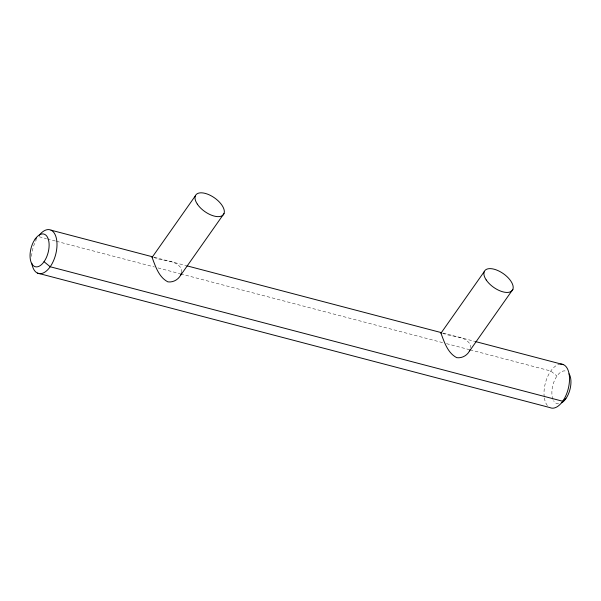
<?xml version="1.0" encoding="UTF-8"?>
<svg xmlns="http://www.w3.org/2000/svg" width="601" height="601" viewBox="0 0 601 601"><rect width="100%" height="100%" fill="white"/><g stroke="black" fill="none" stroke-linecap="round" stroke-linejoin="round"><path stroke-width="0.45" stroke-dasharray="3 2.25" d="M154.337 257.281L185.867 265.552M443.207 333.089L474.737 341.368M39.2 236.756L46.457 238.657M47.359 238.897L55.525 241.039M56.434 241.279L154.397 266.987M158.025 267.941L179.797 273.65M180.706 273.891L442.854 342.69M446.483 343.644L469.163 349.594M470.072 349.827L550.801 371.02L556.962 376.053M442.554 333.074C451.419 337.409 464.34 334.975 470.2 344.403L470.591 347.626M153.691 257.266C162.548 261.6 175.469 259.166 181.329 268.594L181.72 271.817M547.398 405.555A22.59 11.787 -75.3 0 1 544.311 397.727M544.205 396.9A22.59 11.787 -75.3 0 1 560.523 364.093M558.592 403.842A16.888 8.812 -75.3 0 1 553.626 400.732M552.973 399.365A16.888 8.812 -75.3 0 1 554.926 379.547A16.888 8.812 -75.3 0 1 566.495 371.305M31.568 256.387A22.59 11.787 -75.3 0 1 36.421 239.536"/><path stroke-width="0.9" d="M195.333 195.881L152.083 257.401C155.441 266.288 158.799 277.219 167.882 281.861C173.817 282.733 180.06 278.654 181.51 272.794M484.203 271.69L440.954 333.209C444.312 342.097 447.67 353.027 456.752 357.67C462.402 358.496 468.404 354.838 470.132 349.369M441.404 332.646L186.768 265.792M180.758 275.093L224.008 213.573M469.629 350.901L512.878 289.381M152.083 257.401L152.541 256.807L51.04 230.175M440.954 333.209L441.412 332.623M35.136 239.108L36.398 238.071M565.864 398.658L562.709 401.25L50.199 266.754L44.038 261.713A16.888 8.812 -75.3 0 1 30.05 255.155A16.888 8.812 -75.3 0 1 44.669 234.36A16.888 8.812 -75.3 0 1 44.038 261.713M475.639 341.601L563.55 364.672M37.45 273.094L549.96 407.598A22.59 11.787 -75.3 0 0 568.351 388.351A22.59 11.787 -75.3 0 0 560.523 364.093M568.989 373.845L569.853 375.355A16.888 8.812 -75.3 0 1 561.672 402.805M39.29 235.179A22.59 11.787 -75.3 0 1 56.276 237.936A22.59 11.787 -75.3 0 1 47.795 269.684A22.59 11.787 -75.3 0 1 31.8 263.23M486.194 279.923A16.941 8.391 35.1 0 0 511.579 291.147A16.941 8.391 35.1 0 0 497.846 270.533A16.941 8.391 35.1 0 0 486.194 279.923M197.323 204.115A16.941 8.391 35.1 0 0 222.716 215.338A16.941 8.391 35.1 0 0 208.975 194.724A16.941 8.391 35.1 0 0 197.323 204.115"/></g></svg>
